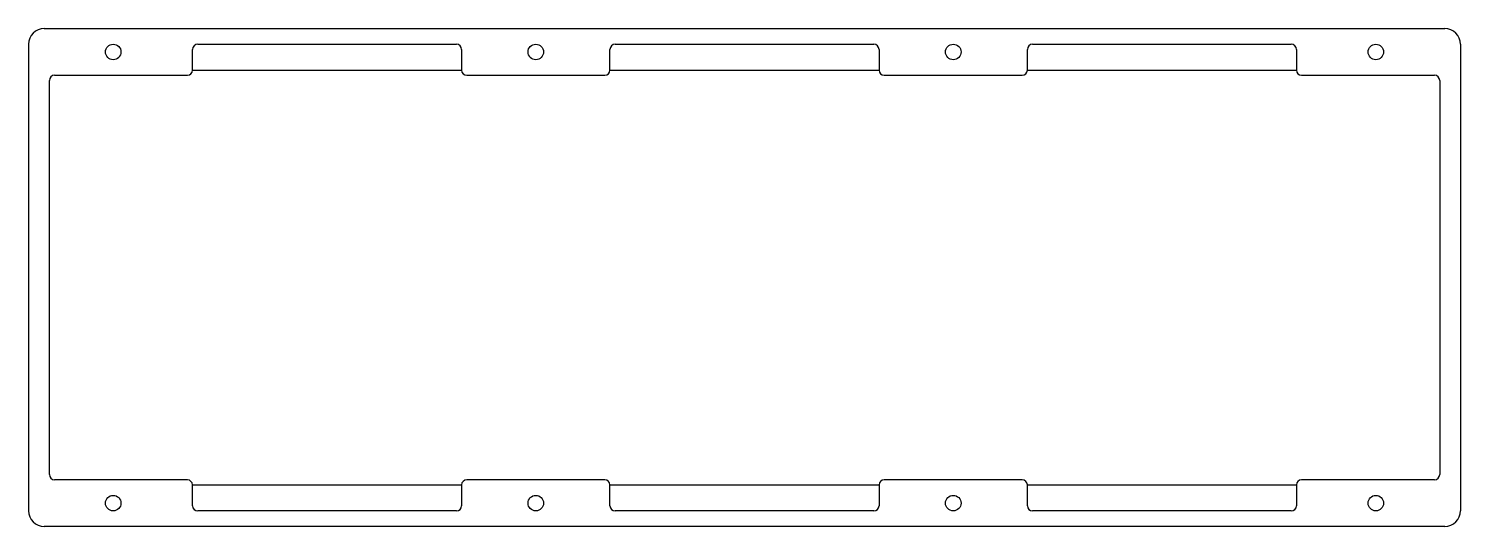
# Model space of a CAD drawing. Header units: millimetres. Extents: x 1 to 278, y 2 to 98.
import ezdxf

# ---------------------------------------------------------------- set-up
doc = ezdxf.new("R2010")
doc.units = ezdxf.units.MM

msp = doc.modelspace()

# ---------------------------------------------------------------- linework, layer by layer
for p, q in [((4.26, 98.4), (274.96, 98.4)), ((1.26, 95.4), (1.26, 5.2)), ((32.93, 90.4), (32.93, 94.4)), ((33.93, 95.4), (83.93, 95.4)), ((84.93, 94.4), (84.93, 90.4)), ((113.61, 90.4), (113.61, 94.4)), ((114.61, 95.4), (164.61, 95.4)), ((165.61, 94.4), (165.61, 90.4)), ((194.28, 90.4), (194.28, 94.4)), ((195.28, 95.4), (245.28, 95.4)), ((246.28, 94.4), (246.28, 90.4)), ((277.96, 95.4), (277.96, 5.2)), ((6.26, 89.4), (31.93, 89.4)), ((32.93, 90.4), (84.93, 90.4)), ((85.93, 89.4), (112.61, 89.4)), ((113.61, 90.4), (165.61, 90.4)), ((166.61, 89.4), (193.28, 89.4)), ((194.28, 90.4), (246.28, 90.4)), ((247.28, 89.4), (272.96, 89.4)), ((5.26, 12.2), (5.26, 88.4)), ((273.96, 88.4), (273.96, 12.2)), ((31.93, 11.2), (6.26, 11.2)), ((112.61, 11.2), (85.93, 11.2)), ((193.28, 11.2), (166.61, 11.2)), ((272.96, 11.2), (247.28, 11.2)), ((32.93, 6.2), (32.93, 10.2)), ((32.93, 10.2), (84.93, 10.2)), ((84.93, 10.2), (84.93, 6.2)), ((113.61, 6.2), (113.61, 10.2)), ((113.61, 10.2), (165.61, 10.2)), ((165.61, 10.2), (165.61, 6.2)), ((194.28, 6.2), (194.28, 10.2)), ((194.28, 10.2), (246.28, 10.2)), ((246.28, 10.2), (246.28, 6.2)), ((83.93, 5.2), (33.93, 5.2)), ((164.61, 5.2), (114.61, 5.2)), ((245.28, 5.2), (195.28, 5.2)), ((274.96, 2.2), (4.26, 2.2))]:
    msp.add_line(p, q)
for centre in [(17.6, 93.9), (99.27, 93.9), (179.95, 93.9), (261.62, 93.9), (17.6, 6.7), (99.27, 6.7), (179.95, 6.7), (261.62, 6.7)]:
    msp.add_circle(centre, 1.5)
for centre, radius, start, end in [((4.26, 95.4), 3, 90, 180), ((274.96, 95.4), 3, 0, 90), ((33.93, 94.4), 1, 90, 180), ((83.93, 94.4), 1, 360, 90), ((114.61, 94.4), 1, 90, 180), ((164.61, 94.4), 1, 0, 90), ((195.28, 94.4), 1, 90, 180), ((245.28, 94.4), 1, 0, 90), ((6.26, 88.4), 1, 90, 180), ((31.93, 90.4), 1, 270, 0), ((85.93, 90.4), 1, 180, 270), ((112.61, 90.4), 1, 270, 360), ((166.61, 90.4), 1, 180, 270), ((193.28, 90.4), 1, 270, 360), ((247.28, 90.4), 1, 180, 270), ((272.96, 88.4), 1, 0, 90), ((6.26, 12.2), 1, 180, 270), ((31.93, 10.2), 1, 0, 90), ((85.93, 10.2), 1, 90, 180), ((112.61, 10.2), 1, 0, 90), ((166.61, 10.2), 1, 90, 180), ((193.28, 10.2), 1, 0, 90), ((247.28, 10.2), 1, 90, 180), ((272.96, 12.2), 1, 270, 0), ((33.93, 6.2), 1, 180, 270), ((83.93, 6.2), 1, 270, 0), ((114.61, 6.2), 1, 180, 270), ((164.61, 6.2), 1, 270, 360), ((195.28, 6.2), 1, 180, 270), ((245.28, 6.2), 1, 270, 0), ((4.26, 5.2), 3, 180, 270), ((274.96, 5.2), 3, 270, 0)]:
    msp.add_arc(centre, radius, start, end)

doc.saveas('drawing.dxf')
